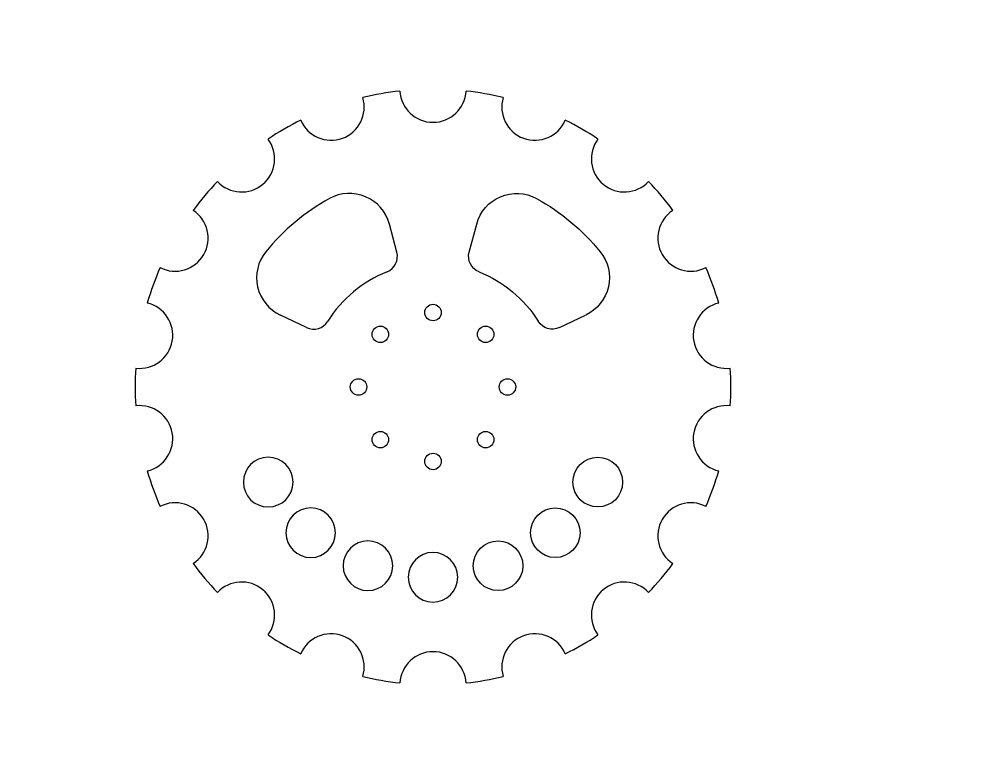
# Paper-space layout 'Layout2' of a CAD drawing. Header units: inches. Extents: x 1.05 to 9.45, y 0.8 to 7.2.
# The model-space entities are those that its viewports show. They can reach past a viewport. Long polylines and large blocks are cut down to what shows.
import ezdxf

# ---------------------------------------------------------------- set-up
doc = ezdxf.new("R2010")
doc.units = ezdxf.units.IN
doc.header["$MEASUREMENT"] = 0
doc.layers.add('dim', color=7, linetype='Continuous')
doc.layers.get('dim').off()

# ---------------------------------------------------------------- blocks, each defined once
blk = doc.blocks.new('*U1')
blk.add_circle((0, 0), 5)
blk = doc.blocks.new('*U2')
at = {"color": 0, "linetype": 'ByBlock', "lineweight": -2, "transparency": 16777216}
blk.add_blockref('*U1', (8.37, 48.07), dxfattribs=at)
for p, rotation in [((-23.45, 34.89), 45.00000000000001), ((40.19, 34.89), 315), ((-36.63, 3.07), 90), ((53.37, 3.07), 270), ((-23.45, -28.75), 135), ((40.19, -28.75), 225), ((8.37, -41.93), 180)]:
    blk.add_blockref('*U1', p, dxfattribs=dict(at, rotation=rotation))
blk = doc.blocks.new('*U3')
blk.add_circle((0, 0), 15)
blk = doc.blocks.new('*U4')
at = {"color": 0, "linetype": 'ByBlock', "lineweight": -2, "transparency": 16777216}
for p, rotation in [((107.96, -54.43), 59.99999999999997), ((82.29, -85.03), 39.99999999999999), ((47.7, -105), 19.99999999999998)]:
    blk.add_blockref('*U3', p, dxfattribs=dict(at, rotation=rotation))
blk = doc.blocks.new('*U5')
blk.add_circle((0, 0), 15)
blk = doc.blocks.new('*U6')
at = {"color": 0, "linetype": 'ByBlock', "lineweight": -2, "transparency": 16777216}
for p, rotation in [((107.96, -54.43), 59.99999999999997), ((82.29, -85.03), 39.99999999999999), ((47.7, -105), 19.99999999999998)]:
    blk.add_blockref('*U5', p, dxfattribs=dict(at, rotation=rotation))
blk.add_blockref('*U5', (8.37, -111.93), dxfattribs=at)
blk = doc.blocks.new('hole')
for p, q in [((47.43, 46.12), (42.89, 63.09)), ((-7.08, 0.55), (-22.98, 8.03))]:
    blk.add_line(p, q)
for centre, radius, start, end in [((69.28, -35.42), 130, 118.77415, 141.00912), ((18.74, 56.62), 25, 15, 118.77415), ((-12.33, 30.65), 25, 141.00912, 244.78326), ((37.77, 43.53), 10, 291.75633, 15), ((69.28, -35.42), 75, 111.75633, 148.02694), ((-2.82, 9.59), 10, 244.78326, 328.02694)]:
    blk.add_arc(centre, radius, start, end)
blk = doc.blocks.new('*U8')
blk.add_arc((0, 10.56), 20, 183.18474, 356.81526)
blk = doc.blocks.new('*U9')
at = {"color": 0, "linetype": 'ByBlock', "lineweight": -2, "transparency": 16777216}
blk.add_blockref('*U8', (8.37, 172.51), dxfattribs=at)
for p, rotation in [((-49.59, 162.29), 19.99999999999999), ((66.32, 162.29), 340), ((-100.55, 132.87), 40.00000000000001), ((117.28, 132.87), 320), ((-138.38, 87.79), 59.99999999999999), ((155.11, 87.79), 300.0000000000001), ((-158.5, 32.49), 80.00000000000001), ((175.24, 32.49), 280), ((-158.5, -26.36), 100), ((175.24, -26.36), 260), ((-138.38, -81.65), 120), ((155.11, -81.65), 240), ((-100.55, -126.73), 140), ((117.28, -126.73), 220), ((-49.59, -156.16), 160.0000000000001), ((66.32, -156.16), 200), ((8.37, -166.38), 180)]:
    blk.add_blockref('*U8', p, dxfattribs=dict(at, rotation=rotation))

msp = doc.modelspace()

# ---------------------------------------------------------------- linework, layer by layer
for start, end in [(96.36948, 103.63052), (76.36948, 83.63052), (116.36948, 123.63052), (56.36948, 63.63052), (136.36948, 143.63052), (36.36948, 43.63052), (156.36948, 163.63052), (16.36948, 23.63052), (176.36948, 183.63052), (356.36948, 3.63052), (196.36948, 203.63052), (336.36948, 343.63052), (216.36948, 223.63052), (316.36948, 323.63052), (236.36948, 243.63052), (296.36948, 303.63052), (256.36948, 263.63052), (276.36948, 283.63052)]:
    msp.add_arc((8.37, 3.07), 180, start, end)

# ---------------------------------------------------------------- block references
for name, p in [('*U9', (0, 0)), ('hole', (-60.91, 38.48)), ('*U2', (0, 0)), ('*U4', (0, 0))]:
    msp.add_blockref(name, p)
at = {"xscale": -1}
for name, p in [('hole', (77.65, 38.48)), ('*U6', (16.73, 0))]:
    msp.add_blockref(name, p, dxfattribs=at)

psp = doc.layouts.new('Layout2')

# ---------------------------------------------------------------- viewports
at = {"layer": 'dim'}
psp.add_viewport(center=(5.25, 4), size=(8.4, 6.4), view_center_point=(50.0658, 3.0684), view_height=444.524502, dxfattribs=at)

doc.saveas('drawing.dxf')
